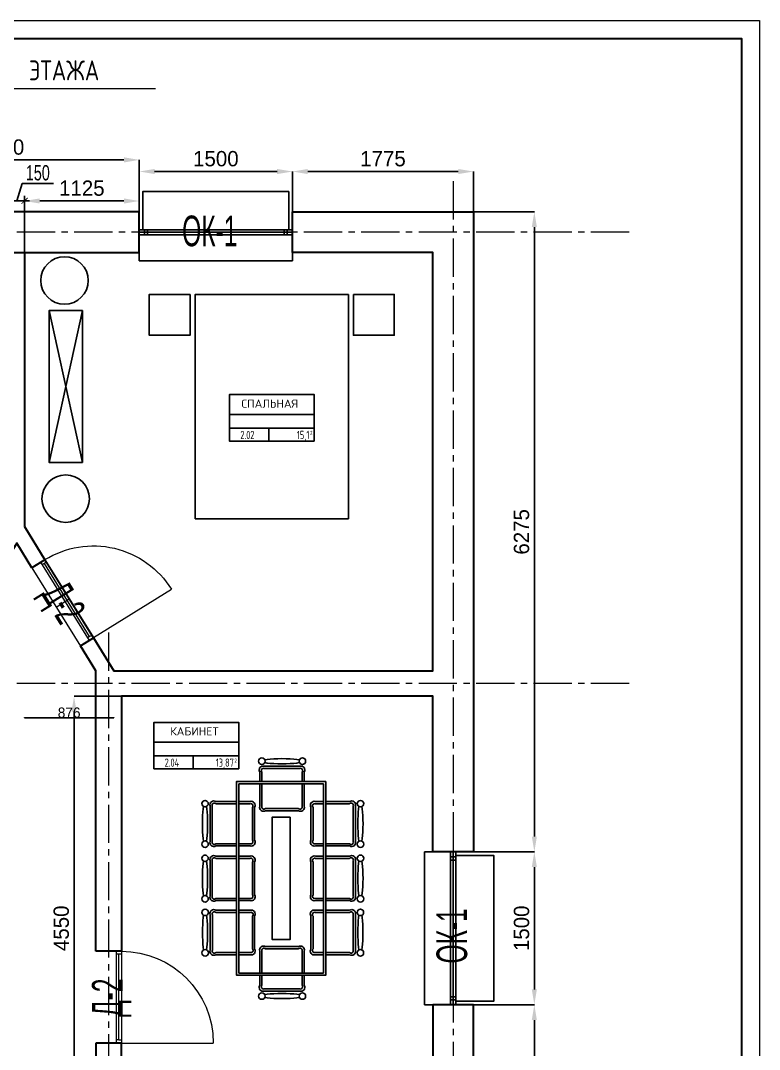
# Model space of a CAD drawing. Header units: millimetres. Extents: x 306212 to 393045, y -154783 to -111932.
# Drawn here: x 385807 to 393045, y -122020 to -111932 of the extents above; entities that cross this region are included whole.
import ezdxf
from ezdxf.enums import TextEntityAlignment as Align

# ---------------------------------------------------------------- set-up
doc = ezdxf.new("R2010")
doc.units = ezdxf.units.MM
doc.linetypes.add('CENTER2', pattern=[1.125, 0.75, -0.125, 0.125, -0.125])
for name, color, linetype in [('0 duvar', 2, 'Continuous'), ('AHSAP KAPI', 152, 'Continuous'), ('AKS', 252, 'CENTER2'), ('room_no', 7, 'Continuous'), ('tefris', 8, 'Continuous')]:
    doc.layers.add(name, color=color, linetype=linetype)
for name, color, linetype, lineweight in [('ahsap', 222, 'Continuous', 13), ('OLCU', 7, 'Continuous', 13), ('Pencere No', 7, 'Continuous', 13)]:
    doc.layers.add(name, color=color, linetype=linetype, lineweight=lineweight)
doc.styles.add('1', font='ARIALN.TTF', dxfattribs={"width": 0.7})
doc.styles.add('CYRILLIC', font='cyriltlc.shx')
doc.styles.add('ROMANS', font='romans', dxfattribs={"width": 0.75})
doc.styles.add('SPDS', font='SPDS.shx')
doc.styles.add('TR', font='tsimplex.shx', dxfattribs={"width": 0.7})
doc.styles.add('YAZI', font='romans.shx')
doc.dimstyles.new('ISO-25', dxfattribs={"dimtxt": 100, "dimasz": 2.5, "dimexe": 1.25, "dimexo": 0.625, "dimtad": 1, "dimdec": 0, "dimtxsty": 'Standard', "dimcen": 2.5, "dimadec": 0, "dimazin": 0, "dimtfac": 1, "dimtdec": 0, "dimtmove": 0, "dimatfit": 3, "dimfxl": 0, "dimarcsym": 0})
doc.dimstyles.get("Standard").update_dxf_attribs({"dimtxt": 125, "dimasz": 60, "dimexe": 50, "dimexo": 50, "dimgap": 30, "dimtad": 1, "dimdec": 0, "dimzin": 0, "dimdsep": 46, "dimtxsty": 'TR', "dimblk": 'ARCHTICK', "dimcen": 90, "dimdle": 50, "dimclrt": 256, "dimadec": 0, "dimazin": 0, "dimtfac": 1, "dimtdec": 0, "dimtofl": 0, "dimtmove": 1, "dimatfit": 3, "dimldrblk": 'ARCHTICK', "dimfxl": 0, "dimtolj": 1, "dimtzin": 0, "dimarcsym": 0})

# ---------------------------------------------------------------- blocks, each defined once
blk = doc.blocks.new('Дверь 900')
at = {"layer": 'AHSAP KAPI', "lineweight": 5}
for p, q in [((355709, -118407), (355709, -117507)), ((356609, -118407), (355709, -118407)), ((355739, -118432), (355739, -118407)), ((356579, -118407), (356579, -118457)), ((356609, -118457), (355709, -118457)), ((355739, -118432), (356579, -118432)), ((355739, -118432), (355739, -118457))]:
    blk.add_line(p, q, dxfattribs=at)
for points in [[(355709, -118457), (355709, -118407)], [(356609, -118457), (356609, -118407)]]:
    blk.add_lwpolyline(points, dxfattribs=at)
blk.add_arc((355709, -118407), 900, 0, 90, dxfattribs=at)
blk = doc.blocks.new('roomno')
for p, q in [((1101, 344), (0, 344)), ((0, 344), (1101, 344)), ((1101, 166), (0, 166)), ((511, 0), (511, 166))]:
    blk.add_line(p, q)
blk.add_lwpolyline([(1101, 0), (1101, 602), (0, 602), (0, 0)], close=True)
at = {"style": 'CYRILLIC'}
for p in [(536, 499), (536, 374)]:
    blk.add_attdef('KOMNATA', text='', height=79.8, dxfattribs=at).set_placement(p, align=Align.CENTER)
at = {"style": 'ROMANS'}
for tag, width, p in [('LOBBY', 0.7, (533, 200)), ('001', 0.6, (233, 25))]:
    blk.add_attdef(tag, text='', height=108, dxfattribs=dict(at, width=width)).set_placement(p, align=Align.CENTER)
at = {"style": 'ROMANS', "width": 0.7}
blk.add_attdef('M', text='', height=108, dxfattribs=at).set_placement((1038, 25), align=Align.RIGHT)
blk.add_attdef('2', (1046, 79), '', height=53.9, dxfattribs=at)
blk = doc.blocks.new('*D583')
at = {"layer": 'ahsap', "color": 0, "lineweight": -2}
for p, q in [((386794, -118557), (386331, -118557)), ((386331, -118707), (386331, -122957)), ((386794, -123107), (386331, -123107))]:
    blk.add_line(p, q, dxfattribs=at)
at = {"layer": 'ahsap', "color": 0}
for points in [[(386306, -118707), (386356, -118707), (386331, -118557)], [(386306, -122957), (386356, -122957), (386331, -123107)]]:
    blk.add_solid(points, dxfattribs=at)
at = {"layer": 'DEFPOINTS', "color": 0}
for p in [(386795, -118557), (386331, -123107), (386795, -123107)]:
    blk.add_point(p, dxfattribs=at)
at = {"layer": 'ahsap', "color": 0, "insert": (386206, -120832), "char_height": 150, "attachment_point": 5, "rotation": 90}
blk.add_mtext('4550', dxfattribs=at)
blk = doc.blocks.new('*D617')
at = {"layer": 'ahsap', "color": 0, "lineweight": -2}
for p, q in [((384270, -113807), (384270, -113297)), ((384420, -113298), (386820, -113298)), ((386970, -113807), (386970, -113297))]:
    blk.add_line(p, q, dxfattribs=at)
at = {"layer": 'ahsap', "color": 0}
for points in [[(384420, -113273), (384420, -113323), (384270, -113298)], [(386820, -113273), (386820, -113323), (386970, -113298)]]:
    blk.add_solid(points, dxfattribs=at)
at = {"layer": 'DEFPOINTS', "color": 0}
for p in [(386970, -113298), (384270, -113807), (386970, -113807)]:
    blk.add_point(p, dxfattribs=at)
at = {"layer": 'ahsap', "color": 0, "insert": (385620, -113173), "char_height": 150, "attachment_point": 5}
blk.add_mtext('2700', dxfattribs=at)
blk = doc.blocks.new('*D618')
at = {"layer": 'ahsap', "color": 0, "lineweight": -2}
for p, q in [((386970, -113807), (386970, -113412)), ((387120, -113412), (388320, -113412)), ((388470, -113807), (388470, -113412))]:
    blk.add_line(p, q, dxfattribs=at)
at = {"layer": 'ahsap', "color": 0}
for points in [[(387120, -113387), (387120, -113437), (386970, -113412)], [(388320, -113387), (388320, -113437), (388470, -113412)]]:
    blk.add_solid(points, dxfattribs=at)
at = {"layer": 'DEFPOINTS', "color": 0}
for p in [(388470, -113412), (386970, -113807), (388470, -113807)]:
    blk.add_point(p, dxfattribs=at)
at = {"layer": 'ahsap', "color": 0, "insert": (387720, -113287), "char_height": 150, "attachment_point": 5}
blk.add_mtext('1500', dxfattribs=at)
blk = doc.blocks.new('*D619')
at = {"layer": 'ahsap', "color": 0, "lineweight": -2}
for p, q in [((388470, -113807), (388470, -113412)), ((388620, -113412), (390095, -113412)), ((390245, -113807), (390245, -113412))]:
    blk.add_line(p, q, dxfattribs=at)
at = {"layer": 'ahsap', "color": 0}
for points in [[(388620, -113387), (388620, -113437), (388470, -113412)], [(390095, -113387), (390095, -113437), (390245, -113412)]]:
    blk.add_solid(points, dxfattribs=at)
at = {"layer": 'DEFPOINTS', "color": 0}
for p in [(390245, -113412), (388470, -113807), (390245, -113807)]:
    blk.add_point(p, dxfattribs=at)
at = {"layer": 'ahsap', "color": 0, "insert": (389357, -113287), "char_height": 150, "attachment_point": 5}
blk.add_mtext('1775', dxfattribs=at)
blk = doc.blocks.new('*D620')
at = {"layer": 'ahsap', "color": 0, "lineweight": -2}
for p, q in [((390245, -113807), (390840, -113807)), ((390840, -113957), (390840, -119932)), ((390245, -120082), (390840, -120082))]:
    blk.add_line(p, q, dxfattribs=at)
at = {"layer": 'ahsap', "color": 0}
for points in [[(390815, -113957), (390865, -113957), (390840, -113807)], [(390815, -119932), (390865, -119932), (390840, -120082)]]:
    blk.add_solid(points, dxfattribs=at)
at = {"layer": 'DEFPOINTS', "color": 0}
for p in [(390245, -113807), (390245, -120082), (390840, -120082)]:
    blk.add_point(p, dxfattribs=at)
at = {"layer": 'ahsap', "color": 0, "insert": (390715, -116945), "char_height": 150, "attachment_point": 5, "rotation": 90}
blk.add_mtext('6275', dxfattribs=at)
blk = doc.blocks.new('*D621')
at = {"layer": 'ahsap', "color": 0, "lineweight": -2}
for p, q in [((390245, -120082), (390840, -120082)), ((390840, -120232), (390840, -121432)), ((390245, -121582), (390840, -121582))]:
    blk.add_line(p, q, dxfattribs=at)
at = {"layer": 'ahsap', "color": 0}
for points in [[(390815, -120232), (390865, -120232), (390840, -120082)], [(390815, -121432), (390865, -121432), (390840, -121582)]]:
    blk.add_solid(points, dxfattribs=at)
at = {"layer": 'DEFPOINTS', "color": 0}
for p in [(390245, -120082), (390245, -121582), (390840, -121582)]:
    blk.add_point(p, dxfattribs=at)
at = {"layer": 'ahsap', "color": 0, "insert": (390715, -120832), "char_height": 150, "attachment_point": 5, "rotation": 90}
blk.add_mtext('1500', dxfattribs=at)
blk = doc.blocks.new('*D622')
at = {"layer": 'ahsap', "color": 0, "lineweight": -2}
for p, q in [((390245, -121582), (390840, -121582)), ((390840, -121732), (390840, -125607)), ((390245, -125757), (390840, -125757))]:
    blk.add_line(p, q, dxfattribs=at)
at = {"layer": 'ahsap', "color": 0}
for points in [[(390815, -121732), (390865, -121732), (390840, -121582)], [(390815, -125607), (390865, -125607), (390840, -125757)]]:
    blk.add_solid(points, dxfattribs=at)
at = {"layer": 'DEFPOINTS', "color": 0}
for p in [(390245, -121582), (390245, -125757), (390840, -125757)]:
    blk.add_point(p, dxfattribs=at)
at = {"layer": 'ahsap', "color": 0, "insert": (390715, -123670), "char_height": 150, "attachment_point": 5, "rotation": 90}
blk.add_mtext('4175', dxfattribs=at)
blk = doc.blocks.new('*D640')
at = {"layer": 'ahsap', "color": 0, "lineweight": -2}
for p, q in [((385845, -114207), (385845, -113701)), ((386820, -113701), (385995, -113701)), ((386970, -114207), (386970, -113701))]:
    blk.add_line(p, q, dxfattribs=at)
at = {"layer": 'ahsap', "color": 0}
for points in [[(385995, -113676), (385995, -113726), (385845, -113701)], [(386820, -113676), (386820, -113726), (386970, -113701)]]:
    blk.add_solid(points, dxfattribs=at)
at = {"layer": 'DEFPOINTS', "color": 0}
for p in [(385845, -113701), (385845, -114207), (386970, -114207)]:
    blk.add_point(p, dxfattribs=at)
at = {"layer": 'ahsap', "color": 0, "insert": (386407, -113576), "char_height": 150, "attachment_point": 5}
blk.add_mtext('1125', dxfattribs=at)
blk = doc.blocks.new('_ArchTick')
at = {"color": 0, "linetype": 'ByBlock', "const_width": 0.15}
blk.add_lwpolyline([(-0.5, -0.5), (0.5, 0.5)], dxfattribs=at)
blk = doc.blocks.new('*D642')
at = {"layer": 'DEFPOINTS', "color": 0}
for p in [(385695, -113700), (385695, -114207), (385845, -114207)]:
    blk.add_point(p, dxfattribs=at)
at = {"layer": 'OLCU', "color": 0, "lineweight": -2}
for p, q in [((385770, -113700), (385821, -113530)), ((385821, -113530), (386131, -113530)), ((385695, -114157), (385695, -113650)), ((385845, -114157), (385845, -113650)), ((385895, -113700), (385645, -113700))]:
    blk.add_line(p, q, dxfattribs=at)
at = {"layer": 'OLCU', "color": 0, "lineweight": -2, "xscale": 60, "yscale": 60, "zscale": 60, "rotation": 180}
blk.add_blockref('_ArchTick', (385695, -113700), dxfattribs=at)
at = {"layer": 'OLCU', "color": 0, "lineweight": -2, "xscale": 60, "yscale": 60, "zscale": 60}
blk.add_blockref('_ArchTick', (385845, -113700), dxfattribs=at)
at = {"layer": 'OLCU', "insert": (385976, -113425), "char_height": 150, "attachment_point": 5, "style": 'TR'}
blk.add_mtext('\\A1;150', dxfattribs=at)
blk = doc.blocks.new('*D645')
at = {"layer": 'ahsap', "color": 0, "lineweight": -2}
for p, q in [((385845, -118766), (385845, -118770)), ((385847, -118768), (386719, -118768)), ((386721, -118766), (386721, -118770))]:
    blk.add_line(p, q, dxfattribs=at)
at = {"layer": 'ahsap', "color": 0}
for points in [[(385847, -118768), (385847, -118769), (385845, -118768)], [(386719, -118768), (386719, -118769), (386721, -118768)]]:
    blk.add_solid(points, dxfattribs=at)
at = {"layer": 'DEFPOINTS', "color": 0}
for p in [(385845, -116894), (386721, -118307), (386721, -118768)]:
    blk.add_point(p, dxfattribs=at)
at = {"layer": 'ahsap', "color": 0, "insert": (386283, -118718), "char_height": 100, "attachment_point": 5}
blk.add_mtext('876', dxfattribs=at)

msp = doc.modelspace()

# ---------------------------------------------------------------- linework, layer by layer
at = {"layer": '0 duvar', "color": 7, "lineweight": 30, "ltscale": 0.071429}
msp.add_lwpolyline([(366140.8, -112108.8), (392868.1, -112108.8), (392868.1, -132106), (366140.8, -132106)], close=True, dxfattribs=at)
at = {"layer": 'ahsap', "color": 0}
msp.add_line((384058.6, -112597.7), (387129.3, -112597.7), dxfattribs=at)
at = {"layer": 'ahsap'}
msp.add_line((386157.1, -117682.4), (386284.6, -117603.3), dxfattribs=at)
at = {"layer": 'ahsap', "color": 26, "lineweight": 35}
for points in [[(386969.6, -113807.4), (384269.6, -113807.4), (384269.6, -114207.4), (386969.6, -114207.4), (386969.6, -113807.4)], [(386544.6, -121057.4), (386544.6, -118557.4), (386544.6, -118557.4), (386544.6, -118557.4), (386544.6, -118307.4), (386392.5, -118062), (386520, -117983), (386721.1, -118307.4), (389844.6, -118307.4), (389844.6, -118282.4), (389844.6, -114207.4), (389844.6, -114207.4), (388469.6, -114207.4), (388469.6, -113807.4), (390244.6, -113807.4), (390244.6, -120082.4), (389844.6, -120082.4), (389844.6, -118557.4), (386794.6, -118557.4), (386794.6, -121057.4), (386544.6, -121057.4)], [(385493.5, -117218.1), (385694.6, -116893.7), (385694.6, -114207.4), (385769.6, -114207.4), (385844.6, -114207.4), (385844.6, -116893.7), (386045.8, -117218.1), (385918.3, -117297.1)], [(385918.3, -117297.1), (385769.6, -117057.4), (385621, -117297.1), (385493.5, -117218.1)], [(386544.6, -121957.4), (386544.6, -123232.4), (386544.6, -123357.4), (389844.6, -123357.4), (389844.6, -125332.4), (389844.6, -125357.4), (386669.6, -125357.4), (386369.4, -125357.4), (386369.4, -125757.4), (386669.6, -125757.4), (390244.6, -125757.4), (390244.6, -125557.4), (390244.6, -121582.4), (389844.6, -121582.4), (389844.6, -123107.4), (389819.6, -123107.4), (386794.6, -123107.4), (386794.6, -123082.4), (386794.6, -121957.4), (386544.6, -121957.4)]]:
    msp.add_lwpolyline(points, dxfattribs=at)
at = {"layer": 'ahsap'}
msp.add_lwpolyline([(386721.1, -118307.4), (386045.8, -117218.1), (385918.3, -117297.1), (386544.6, -118307.4)], dxfattribs=at)
at = {"layer": 'AHSAP KAPI'}
for points in [[(386969.6, -114007.4), (386969.6, -114032.4), (388469.6, -114032.4), (388469.6, -113982.4), (388419.6, -113982.4), (388419.6, -114032.4), (388389.6, -114032.4), (388389.6, -113982.4), (388419.6, -113982.4), (387049.6, -113982.4), (387049.6, -114032.4), (387019.6, -114032.4), (387019.6, -113982.4), (387049.6, -113982.4), (386969.6, -113982.4), (386969.6, -114007.4), (388469.6, -114007.4), (388469.6, -114287.4), (386969.6, -114287.4), (386969.6, -114007.4), (386969.6, -113982.4), (387004.6, -113982.4), (387004.6, -113609.2), (388434.6, -113609.2), (388434.6, -113982.4), (388469.6, -113982.4), (388469.6, -114007.4)], [(390044.6, -120082.4), (390019.6, -120082.4), (390019.6, -121582.4), (390069.6, -121582.4), (390069.6, -121532.4), (390019.6, -121532.4), (390019.6, -121502.4), (390069.6, -121502.4), (390069.6, -121532.4), (390069.6, -120162.4), (390019.6, -120162.4), (390019.6, -120132.4), (390069.6, -120132.4), (390069.6, -120162.4), (390069.6, -120082.4), (390044.6, -120082.4), (390044.6, -121582.4), (389764.6, -121582.4), (389764.6, -120082.4), (390044.6, -120082.4), (390069.6, -120082.4), (390069.6, -120117.4), (390442.9, -120117.4), (390442.9, -121547.4), (390069.6, -121547.4), (390069.6, -121582.4), (390044.6, -121582.4)]]:
    msp.add_lwpolyline(points, dxfattribs=at)
at = {"layer": 'AKS', "lineweight": 5, "ltscale": 500}
for p, q in [((390044.6, -113506.3), (390044.6, -128557.4)), ((391769.6, -114007.4), (377194.6, -114007.4)), ((386669.6, -117932.4), (386669.6, -128557.4)), ((391769.6, -118432.4), (377194.6, -118432.4))]:
    msp.add_line(p, q, dxfattribs=at)
at = {"layer": 'OLCU', "linetype": 'Continuous', "ltscale": 50}
msp.add_lwpolyline([(365433.7, -111932.1), (393044.8, -111932.1), (393044.8, -132282.7), (365433.7, -132282.7)], close=True, dxfattribs=at)
at = {"layer": 'tefris'}
for p, q in [((386412.1, -114775.6), (386086.3, -116264.9)), ((386086.3, -114775.6), (386412.1, -116264.9)), ((387945.4, -119414.4), (387945.4, -121270.8)), ((388774.5, -119414.4), (387945.4, -119414.4)), ((388774.5, -121270.8), (388774.5, -119414.4)), ((387945.4, -121270.8), (388774.5, -121270.8))]:
    msp.add_line(p, q, dxfattribs=at)
for points in [[(387468.2, -114616.7), (387068.2, -114616.7), (387068.2, -115016.7), (387468.2, -115016.7), (387468.2, -114616.7)], [(389018.2, -114616.7), (389018.2, -116816.7), (387518.2, -116816.7), (387518.2, -114616.7), (389018.2, -114616.7)], [(389068.2, -114616.7), (389468.2, -114616.7), (389468.2, -115016.7), (389068.2, -115016.7), (389068.2, -114616.7)], [(388513.3, -119175.4), (388482.9, -119172.5), (388447.4, -119170.3), (388408.5, -119169), (388367.9, -119168.6), (388327.2, -119169), (388288.3, -119170.3), (388252.8, -119172.5), (388222.4, -119175.4), (388198.5, -119179.2)], [(388198.5, -119208), (388222.4, -119211.8), (388252.8, -119214.8), (388288.3, -119216.9), (388327.2, -119218.2), (388367.9, -119218.6), (388408.5, -119218.2), (388447.4, -119216.9), (388482.9, -119214.8), (388513.3, -119211.8), (388537.2, -119208), (388539.4, -119207.4)], [(388539.4, -119179.8), (388537.2, -119179.2), (388513.3, -119175.4)], [(388149.7, -119392.6), (388149.7, -119299.3)], [(388171.5, -119392.6), (388171.5, -119300.5)], [(388193.4, -119242.7), (388542.3, -119242.7)], [(388194.9, -119264.5), (388540.8, -119264.5)], [(388564.2, -119300.5), (388564.2, -119392.6)], [(388586, -119299.3), (388586, -119392.6)], [(388149.7, -119635.2), (388149.7, -119414.4)], [(388171.5, -119633.7), (388171.5, -119414.4)], [(388564.2, -119414.4), (388564.2, -119633.8)], [(388586, -119414.4), (388586, -119635.4)], [(387595.7, -119952.3), (387592.8, -119921.9), (387590.6, -119886.4), (387589.4, -119847.5), (387588.9, -119806.8), (387589.4, -119766.2), (387590.6, -119727.3), (387592.8, -119691.8), (387595.7, -119661.4), (387599.5, -119637.5)], [(387628.3, -119637.5), (387632.1, -119661.4), (387635.1, -119691.8), (387637.2, -119727.3), (387638.5, -119766.2), (387638.9, -119806.8), (387638.5, -119847.5), (387637.2, -119886.4), (387635.1, -119921.9), (387632.1, -119952.3), (387628.3, -119976.2), (387627.7, -119978.3)], [(387663, -119632.4), (387663, -119981.3)], [(387684.8, -119633.9), (387684.8, -119979.8)], [(387923.6, -119588.7), (387719.6, -119588.7)], [(387923.6, -119610.5), (387720.8, -119610.5)], [(388055.5, -119588.7), (387945.4, -119588.7)], [(388054, -119610.5), (387945.4, -119610.5)], [(388695.1, -119588.7), (388774.5, -119588.7)], [(388696.6, -119610.5), (388774.5, -119610.5)], [(388796.4, -119588.7), (389031, -119588.7)], [(388796.4, -119610.5), (389029.8, -119610.5)], [(389065.8, -119633.9), (389065.8, -119979.8)], [(389087.6, -119632.4), (389087.6, -119981.3)], [(389122.3, -119637.5), (389118.5, -119661.4), (389115.5, -119691.8), (389113.4, -119727.3), (389112.1, -119766.2), (389111.7, -119806.8), (389112.1, -119847.5), (389113.4, -119886.4), (389115.5, -119921.9), (389118.5, -119952.3), (389122.3, -119976.2), (389122.9, -119978.3)], [(389154.9, -119952.3), (389157.9, -119921.9), (389160, -119886.4), (389161.3, -119847.5), (389161.7, -119806.8), (389161.3, -119766.2), (389160, -119727.3), (389157.9, -119691.8), (389154.9, -119661.4), (389151.1, -119637.5)], [(388077.6, -119967.2), (388077.6, -119646.3)], [(388099.4, -119968.4), (388099.4, -119645)], [(388529.5, -119679.1), (388206, -119679.1)], [(388528.2, -119657.3), (388207.4, -119657.3)], [(388651.2, -119968.4), (388651.2, -119645)], [(388673.1, -119967.2), (388673.1, -119646.3)], [(387600.1, -119978.3), (387599.5, -119976.2), (387595.7, -119952.3)], [(387719.6, -120025), (387923.6, -120025)], [(387720.8, -120003.2), (387923.6, -120003.2)], [(387945.4, -120003.2), (388054.1, -120003.2)], [(387945.4, -120025), (388055.7, -120025)], [(388774.5, -120025), (388695, -120025)], [(388774.5, -120003.2), (388696.5, -120003.2)], [(389029.8, -120003.2), (388796.4, -120003.2)], [(389031, -120025), (388796.4, -120025)], [(389150.5, -119978.3), (389151.1, -119976.2), (389154.9, -119952.3)], [(387923.6, -120124.5), (387719.6, -120124.5)], [(388055.5, -120124.5), (387945.4, -120124.5)], [(388695.1, -120124.5), (388774.5, -120124.5)], [(388796.4, -120124.5), (389031, -120124.5)], [(387595.7, -120488.2), (387592.8, -120457.8), (387590.6, -120422.3), (387589.4, -120383.3), (387588.9, -120342.7), (387589.4, -120302.1), (387590.6, -120263.2), (387592.8, -120227.7), (387595.7, -120197.3), (387599.5, -120173.4)], [(387628.3, -120173.4), (387632.1, -120197.3), (387635.1, -120227.7), (387637.2, -120263.2), (387638.5, -120302.1), (387638.9, -120342.7), (387638.5, -120383.3), (387637.2, -120422.3), (387635.1, -120457.8), (387632.1, -120488.2), (387628.3, -120512), (387627.7, -120514.2)], [(387663, -120168.2), (387663, -120517.2)], [(387684.8, -120169.8), (387684.8, -120515.7)], [(387923.6, -120146.4), (387720.8, -120146.4)], [(388054, -120146.4), (387945.4, -120146.4)], [(388077.6, -120503.1), (388077.6, -120182.2)], [(388099.4, -120504.3), (388099.4, -120180.9)], [(388651.2, -120504.3), (388651.2, -120180.9)], [(388673.1, -120503.1), (388673.1, -120182.2)], [(388696.6, -120146.4), (388774.5, -120146.4)], [(388796.4, -120146.4), (389029.8, -120146.4)], [(389065.8, -120169.8), (389065.8, -120515.7)], [(389087.6, -120168.2), (389087.6, -120517.2)], [(389122.3, -120173.4), (389118.5, -120197.3), (389115.5, -120227.7), (389113.4, -120263.2), (389112.1, -120302.1), (389111.7, -120342.7), (389112.1, -120383.3), (389113.4, -120422.3), (389115.5, -120457.8), (389118.5, -120488.2), (389122.3, -120512), (389122.9, -120514.2)], [(389154.9, -120488.2), (389157.9, -120457.8), (389160, -120422.3), (389161.3, -120383.3), (389161.7, -120342.7), (389161.3, -120302.1), (389160, -120263.2), (389157.9, -120227.7), (389154.9, -120197.3), (389151.1, -120173.4)], [(387600.1, -120514.2), (387599.5, -120512), (387595.7, -120488.2)], [(387720.8, -120539.1), (387923.6, -120539.1)], [(387945.4, -120539.1), (388054.1, -120539.1)], [(388774.5, -120539.1), (388696.5, -120539.1)], [(389029.8, -120539.1), (388796.4, -120539.1)], [(389150.5, -120514.2), (389151.1, -120512), (389154.9, -120488.2)], [(387719.6, -120560.9), (387923.6, -120560.9)], [(387945.4, -120560.9), (388055.7, -120560.9)], [(388774.5, -120560.9), (388695, -120560.9)], [(389031, -120560.9), (388796.4, -120560.9)], [(387596.5, -121018.5), (387593.5, -120988.1), (387591.4, -120952.5), (387590.1, -120913.6), (387589.7, -120873), (387590.1, -120832.4), (387591.4, -120793.5), (387593.5, -120757.9), (387596.5, -120727.5), (387600.3, -120703.7)], [(387629.1, -120703.7), (387632.9, -120727.5), (387635.8, -120757.9), (387638, -120793.5), (387639.2, -120832.4), (387639.7, -120873), (387639.2, -120913.6), (387638, -120952.5), (387635.8, -120988.1), (387632.9, -121018.5), (387629.1, -121042.3), (387628.5, -121044.5)], [(387663.8, -120698.5), (387663.8, -121047.5)], [(387685.6, -120700.1), (387685.6, -121045.9)], [(387923.6, -120654.8), (387720.3, -120654.8)], [(387923.6, -120676.6), (387721.6, -120676.6)], [(388056.3, -120654.8), (387945.4, -120654.8)], [(388054.8, -120676.6), (387945.4, -120676.6)], [(388078.3, -121033.4), (388078.3, -120712.5)], [(388100.1, -121034.6), (388100.1, -120711.2)], [(388650.5, -121034.6), (388650.5, -120711.2)], [(388672.3, -121033.4), (388672.3, -120712.5)], [(388694.3, -120654.8), (388774.5, -120654.8)], [(388695.9, -120676.6), (388774.5, -120676.6)], [(388796.4, -120654.8), (389030.3, -120654.8)], [(388796.4, -120676.6), (389029.1, -120676.6)], [(389065.1, -120700.1), (389065.1, -121045.9)], [(389086.9, -120698.5), (389086.9, -121047.5)], [(389121.6, -120703.7), (389117.8, -120727.5), (389114.8, -120757.9), (389112.7, -120793.5), (389111.4, -120832.4), (389111, -120873), (389111.4, -120913.6), (389112.7, -120952.5), (389114.8, -120988.1), (389117.8, -121018.5), (389121.6, -121042.3), (389122.1, -121044.5)], [(389154.1, -121018.5), (389157.1, -120988.1), (389159.3, -120952.5), (389160.5, -120913.6), (389161, -120873), (389160.5, -120832.4), (389159.3, -120793.5), (389157.1, -120757.9), (389154.1, -120727.5), (389150.3, -120703.7)], [(387600.9, -121044.5), (387600.3, -121042.3), (387596.5, -121018.5)], [(388529.5, -121011.3), (388206, -121011.3)], [(388528.2, -121033.1), (388207.4, -121033.1)], [(389149.8, -121044.5), (389150.3, -121042.3), (389154.1, -121018.5)], [(387720.3, -121091.2), (387923.6, -121091.2)], [(387721.6, -121069.4), (387923.6, -121069.4)], [(387945.4, -121069.4), (388054.9, -121069.4)], [(387945.4, -121091.2), (388056.4, -121091.2)], [(388149.7, -121055.1), (388149.7, -121270.8)], [(388171.5, -121056.6), (388171.5, -121270.8)], [(388564.2, -121270.8), (388564.2, -121056.5)], [(388586, -121270.8), (388586, -121055)], [(388774.5, -121091.2), (388694.2, -121091.2)], [(388774.5, -121069.4), (388695.8, -121069.4)], [(389029.1, -121069.4), (388796.4, -121069.4)], [(389030.3, -121091.2), (388796.4, -121091.2)], [(388149.7, -121292.6), (388149.7, -121391.1)], [(388171.5, -121292.6), (388171.5, -121389.8)], [(388564.2, -121389.8), (388564.2, -121292.6)], [(388586, -121391.1), (388586, -121292.6)], [(388193.4, -121447.6), (388542.3, -121447.6)], [(388194.9, -121425.8), (388540.8, -121425.8)], [(388198.5, -121482.3), (388222.4, -121478.5), (388252.8, -121475.6), (388288.3, -121473.4), (388327.2, -121472.1), (388367.9, -121471.7), (388408.5, -121472.1), (388447.4, -121473.4), (388482.9, -121475.6), (388513.3, -121478.5), (388537.2, -121482.3), (388539.4, -121482.9)], [(388513.3, -121514.9), (388482.9, -121517.9), (388447.4, -121520), (388408.5, -121521.3), (388367.9, -121521.7), (388327.2, -121521.3), (388288.3, -121520), (388252.8, -121517.9), (388222.4, -121514.9), (388198.5, -121511.1)], [(388539.4, -121510.5), (388537.2, -121511.1), (388513.3, -121514.9)]]:
    msp.add_lwpolyline(points, dxfattribs=at)
for points in [[(386412.1, -116264.9), (386086.3, -116264.9), (386086.3, -114775.6), (386412.1, -114775.6)], [(388796.4, -119392.6), (387923.6, -119392.6), (387923.6, -121292.6), (388796.4, -121292.6)], [(388447.3, -119741.7), (388272.7, -119741.7), (388272.7, -120943.5), (388447.3, -120943.5)]]:
    msp.add_lwpolyline(points, close=True, dxfattribs=at)
for centre, radius in [((386237.5, -114480.5), 232.7), ((386249.2, -116619.7), 232.7), ((388170.9, -119193.6), 31.7), ((388567.9, -119193.6), 31.7), ((387613.9, -119609.9), 31.7), ((389136.7, -119609.9), 31.7), ((387613.9, -120006.8), 31.7), ((389136.7, -120006.8), 31.7), ((387613.9, -120145.8), 31.7), ((389136.7, -120145.8), 31.7), ((387613.9, -120542.7), 31.7), ((389136.7, -120542.7), 31.7), ((387614.7, -120676.1), 31.7), ((389136, -120676.1), 31.7), ((387614.7, -121073), 31.7), ((389136, -121073), 31.7), ((388170.9, -121496.7), 31.7), ((388567.9, -121496.7), 31.7)]:
    msp.add_circle(centre, radius, dxfattribs=at)
for centre, radius, start, end in [((388182.3, -119279.3), 38.2, 73.07916, 211.53551), ((388187.1, -119285.1), 22, 69.25169, 224.63052), ((388548.6, -119285.1), 22, 315.36948, 110.74831), ((388553.4, -119279.3), 38.2, 328.46449, 106.92084), ((387699.6, -119621.2), 38.2, 58.46449, 196.92084), ((387705.4, -119626.1), 22, 45.36948, 200.74831), ((388061.8, -119631), 22, 315.36948, 110.74831), ((388066.7, -119625.2), 38.2, 328.46449, 106.92084), ((388186.3, -119646.4), 38.2, 163.07916, 301.53551), ((388192, -119641.5), 22, 159.25169, 314.63052), ((388543.7, -119641.6), 22, 225.36948, 20.74831), ((388549.5, -119646.5), 38.2, 238.46449, 16.92084), ((388684, -119625.2), 38.2, 73.07916, 211.53551), ((388688.8, -119631), 22, 69.25169, 224.63052), ((389045.2, -119626.1), 22, 339.25169, 134.63052), ((389051, -119621.2), 38.2, 343.07916, 121.53551), ((387699.6, -119992.4), 38.2, 163.07916, 301.53551), ((387705.4, -119987.6), 22, 159.25169, 314.63052), ((388061.9, -119982.7), 22, 249.25169, 44.63052), ((388066.8, -119988.4), 38.2, 253.07916, 31.53551), ((388683.8, -119988.4), 38.2, 148.46449, 286.92084), ((388688.7, -119982.7), 22, 135.36948, 290.74831), ((389045.2, -119987.6), 22, 225.36948, 20.74831), ((389051, -119992.4), 38.2, 238.46449, 16.92084), ((387699.6, -120157.1), 38.2, 58.46449, 196.92084), ((387705.4, -120162), 22, 45.36948, 200.74831), ((388066.7, -120161.1), 38.2, 328.46449, 106.92084), ((388684, -120161.1), 38.2, 73.07916, 211.53551), ((389045.2, -120162), 22, 339.25169, 134.63052), ((389051, -120157.1), 38.2, 343.07916, 121.53551), ((388061.8, -120166.9), 22, 315.36948, 110.74831), ((388688.8, -120166.9), 22, 69.25169, 224.63052), ((387699.6, -120528.3), 38.2, 163.07916, 301.53551), ((387705.4, -120523.4), 22, 159.25169, 314.63052), ((388061.9, -120518.5), 22, 249.25169, 44.63052), ((388066.8, -120524.3), 38.2, 253.07916, 31.53551), ((388683.8, -120524.3), 38.2, 148.46449, 286.92084), ((388688.7, -120518.5), 22, 135.36948, 290.74831), ((389045.2, -120523.4), 22, 225.36948, 20.74831), ((389051, -120528.3), 38.2, 238.46449, 16.92084), ((387700.3, -120687.4), 38.2, 58.46449, 196.92084), ((387706.1, -120692.3), 22, 45.36948, 200.74831), ((388062.5, -120697.2), 22, 315.36948, 110.74831), ((388067.4, -120691.4), 38.2, 328.46449, 106.92084), ((388683.2, -120691.4), 38.2, 73.07916, 211.53551), ((388688.1, -120697.2), 22, 69.25169, 224.63052), ((389044.5, -120692.3), 22, 339.25169, 134.63052), ((389050.3, -120687.4), 38.2, 343.07916, 121.53551), ((387700.3, -121058.6), 38.2, 163.07916, 301.53551), ((387706.1, -121053.7), 22, 159.25169, 314.63052), ((388062.7, -121048.8), 22, 249.25169, 44.63052), ((388067.5, -121054.6), 38.2, 253.07916, 31.53551), ((388186.3, -121044), 38.2, 58.46449, 196.92084), ((388192, -121048.8), 22, 45.36948, 200.74831), ((388543.7, -121048.7), 22, 339.25169, 134.63052), ((388549.5, -121043.9), 38.2, 343.07916, 121.53551), ((388683.1, -121054.6), 38.2, 148.46449, 286.92084), ((388688, -121048.8), 22, 135.36948, 290.74831), ((389044.5, -121053.7), 22, 225.36948, 20.74831), ((389050.3, -121058.6), 38.2, 238.46449, 16.92084), ((388182.3, -121411.1), 38.2, 148.46449, 286.92084), ((388187.1, -121405.3), 22, 135.36948, 290.74831), ((388548.6, -121405.3), 22, 249.25169, 44.63052), ((388553.4, -121411.1), 38.2, 253.07916, 31.53551)]:
    msp.add_arc(centre, radius, start, end, dxfattribs=at)

# ---------------------------------------------------------------- block references
at = {"layer": 'ahsap', "xscale": -1}
for p, rotation in [((674592.1, -357906.6), 301.7990000007664), ((505202, -477665.9), 270)]:
    msp.add_blockref('Дверь 900', p, dxfattribs=dict(at, rotation=rotation))
at = {"layer": 'room_no'}
ref = msp.add_blockref('roomno', (387852.6, -116054.5), dxfattribs=dict(at, xscale=0.7552368622273207, yscale=0.7552368622273207, zscale=0.7552368621983202))
ref.add_attrib('KOMNATA', 'СПАЛЬНАЯ', dxfattribs={"layer": '0', "height": 80, "style": 'YAZI'}).set_placement((388249.1, -115727.9), align=Align.CENTER)
ref.add_attrib('001', '2.02', dxfattribs={"layer": '0', "height": 81.39, "style": 'ROMANS', "width": 0.6}).set_placement((388028.8, -116035.9), align=Align.CENTER)
ref.add_attrib('2', '2', (388642.2, -115994.9), dxfattribs={"layer": '0', "height": 40.7, "style": 'ROMANS', "width": 0.7})
ref.add_attrib('M', '15,1', dxfattribs={"layer": '0', "height": 81.39, "style": 'ROMANS', "width": 0.7}).set_placement((388636.2, -116035.7), align=Align.RIGHT)
ref = msp.add_blockref('roomno', (387113, -119267.3), dxfattribs=dict(at, xscale=0.7552368622273207, yscale=0.7552368622273207, zscale=0.7552368621983202))
ref.add_attrib('KOMNATA', 'КАБИНЕТ', dxfattribs={"layer": '0', "height": 80, "style": 'YAZI'}).set_placement((387509.5, -118940.7), align=Align.CENTER)
ref.add_attrib('001', '2.04', dxfattribs={"layer": '0', "height": 81.39, "style": 'ROMANS', "width": 0.6}).set_placement((387289.2, -119248.7), align=Align.CENTER)
ref.add_attrib('2', '2', (387902.6, -119207.7), dxfattribs={"layer": '0', "height": 40.7, "style": 'ROMANS', "width": 0.7})
ref.add_attrib('M', '13,87', dxfattribs={"layer": '0', "height": 81.39, "style": 'ROMANS', "width": 0.7}).set_placement((387896.6, -119248.6), align=Align.RIGHT)

# ---------------------------------------------------------------- texts
at = {"layer": '0 duvar', "color": 0, "ltscale": 0.071429, "style": 'SPDS'}
msp.add_text('ПЛАН  ВТОРОГО  ЭТАЖА', height=195, dxfattribs=at).set_placement((384068.4, -112517.4))
at = {"layer": 'Pencere No', "style": '1', "width": 0.7}
msp.add_text('ОК-1', height=300, dxfattribs=at).set_placement((387389.9, -114144.2))
for s, rotation, p in [('Д-2', 301.799, (386004, -117552.6)), ('ОК-1', 90, (390181.4, -121177.1)), ('Д-2', 90, (386806.4, -121701.6))]:
    msp.add_text(s, height=300, rotation=rotation, dxfattribs=at).set_placement(p)

# ---------------------------------------------------------------- dimensions: what is measured, and where the dimension line sits
at = {"layer": 'ahsap', "color": 0}
for base, p1, p2, picture, middle in [((386969.6, -113297.7), (384269.6, -113807.4), (386969.6, -113807.4), '*D617', (385619.6, -113172.7)), ((388469.6, -113411.8), (386969.6, -113807.4), (388469.6, -113807.4), '*D618', (387719.6, -113286.8)), ((390244.6, -113411.8), (388469.6, -113807.4), (390244.6, -113807.4), '*D619', (389357.1, -113286.8)), ((385844.6, -113701.3), (386969.6, -114207.4), (385844.6, -114207.4), '*D640', (386407.1, -113576.3))]:
    dim = msp.add_linear_dim(base=base, p1=p1, p2=p2, dimstyle='ISO-25', override={"dimtxt": 150, "dimasz": 150, "dimexe": 0.25, "dimgap": 50, "dimdle": 0.25, "dimfxl": 0.25}, dxfattribs=at)
    dim.commit()
    dim.dimension.update_dxf_attribs({"geometry": picture, "text_midpoint": middle})
for base, p1, p2, picture, middle in [((390839.9, -120082.4), (390244.6, -113807.4), (390244.6, -120082.4), '*D620', (390714.9, -116944.9)), ((386331.1, -123107.4), (386794.6, -118557.4), (386794.6, -123107.4), '*D583', (386206.1, -120832.4)), ((390839.9, -121582.4), (390244.6, -120082.4), (390244.6, -121582.4), '*D621', (390714.9, -120832.4)), ((390839.9, -125757.4), (390244.6, -121582.4), (390244.6, -125757.4), '*D622', (390714.9, -123669.9))]:
    dim = msp.add_linear_dim(base=base, p1=p1, p2=p2, angle=90, dimstyle='ISO-25', override={"dimtxt": 150, "dimasz": 150, "dimexe": 0.25, "dimgap": 50, "dimdle": 0.25, "dimfxl": 0.25}, dxfattribs=at)
    dim.commit()
    dim.dimension.update_dxf_attribs({"geometry": picture, "text_midpoint": middle})
at = {"layer": 'ahsap'}
dim = msp.add_linear_dim(base=(386721.1373, -118768.3156), p1=(385844.6465, -116893.6836), p2=(386721.1373, -118307.3785), dimstyle='ISO-25', override={"dimfxl": 2, "dimfxlon": 1}, dxfattribs=at)
dim.commit()
dim.dimension.update_dxf_attribs({"geometry": '*D645', "text_midpoint": (386282.8919, -118717.6906)})
at = {"layer": 'OLCU'}
dim = msp.add_linear_dim(base=(385694.6, -113700), p1=(385844.6, -114206.8), p2=(385694.6, -114206.8), dimstyle='Standard', override={"dimtxt": 150}, dxfattribs=at)
dim.commit()
dim.dimension.update_dxf_attribs({"geometry": '*D642', "text_midpoint": (385850.6, -113425)})

doc.saveas('drawing.dxf')
